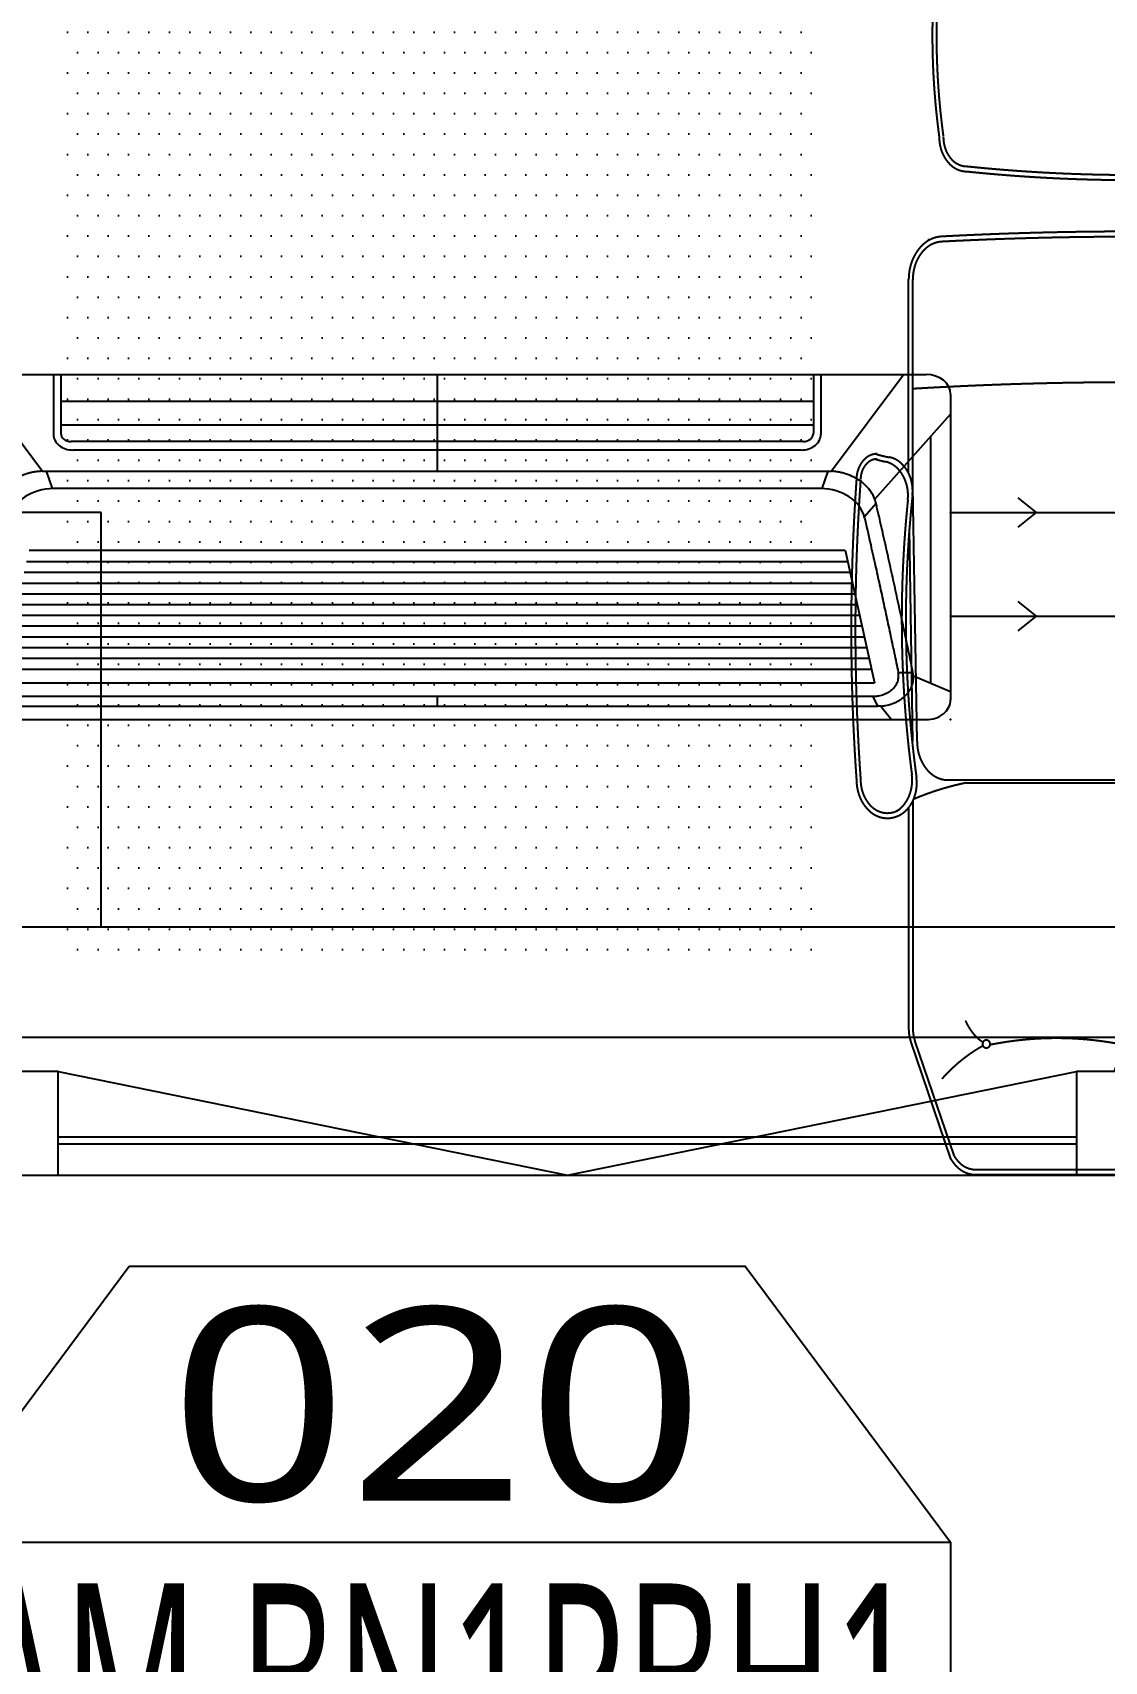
# Model space of a CAD drawing. Extents: x 11551484 to 2613213153046, y -2602833546311 to 14142.
# Drawn here: x 1301564054668 to 1301705935059, y -1302004045751 to -1301788561419 of the extents above; entities that cross this region are included whole.
import ezdxf
from ezdxf.enums import TextEntityAlignment as Align

# ---------------------------------------------------------------- set-up
doc = ezdxf.new("R2010")
doc.units = 0
doc.header["$LTSCALE"] = 1000
doc.header["$MEASUREMENT"] = 0
doc.header["$PDMODE"] = 35
doc.linetypes.add('DH-HID2', pattern=[1.2000000000000002, 0.8, -0.4])
doc.layers.get('0').update_dxf_attribs({"linetype": 'CONTINUOUS'})
for name, color, linetype in [('C-WIN', 4, 'CONTINUOUS'), ('DVM_DRAIN', 5, 'CONTINUOUS'), ('DVM_INDOOR', 7, 'CONTINUOUS'), ('DVM_INOUT_MARK', 2, 'CONTINUOUS'), ('DVM_INOUT_NAME', 7, 'CONTINUOUS'), ('DVM_PIPE', 3, 'CONTINUOUS'), ('DVM_ROOM', 2, 'CONTINUOUS'), ('DVM_UNIT_BP', 7, 'CONTINUOUS'), ('DVM_UNIT_DP', 4, 'CONTINUOUS'), ('DVM_UNIT_LP', 3, 'CONTINUOUS'), ('FU-FURM', 251, 'DH-HID2'), ('wall', 3, 'CONTINUOUS')]:
    doc.layers.add(name, color=color, linetype=linetype)
doc.styles.add('DVM_DEFAULT', font='malgun.ttf')

# ---------------------------------------------------------------- blocks, each defined once
blk = doc.blocks.new('flooor')
at = {"ltscale": 30}
blk.add_lwpolyline([(11500706.79741629, -14188346.80455877), (11501301.7974163, -14188496.8045588), (11501896.7974163, -14188346.8045588)], dxfattribs=at)
at = {"layer": 'C-WIN', "ltscale": 30}
for p, q in [((11492056.7974163, -14188296.8045588), (11509215.37606006, -14188296.8045588)), ((11501896.7974163, -14188441.8045588), (11500706.7974163, -14188441.8045588)), ((11501896.7974163, -14188451.8045588), (11500706.7974163, -14188451.8045588)), ((11492056.7974163, -14188496.8045588), (11509298.21877253, -14188496.8045588))]:
    blk.add_line(p, q, dxfattribs=at)
for points in [[(11500706.79741629, -14188346.8045588), (11500646.79741629, -14188346.8045588), (11500646.7974163, -14188496.8045588), (11500706.7974163, -14188496.8045588)], [(11501956.7974163, -14188346.8045588), (11501896.7974163, -14188346.8045588), (11501896.7974163, -14188496.8045588), (11501956.7974163, -14188496.8045588)]]:
    blk.add_lwpolyline(points, close=True, dxfattribs=at)
blk = doc.blocks.new('F-120')
at = {"layer": 'FU-FURM'}
for p, q in [((674.7624193873235, 324.2587889121933), (448.23938493268, 324.2587889121933)), ((1067.936371908338, 324.2587889122078), (1323.541012432692, 324.2587889122078)), ((1067.970659809613, 338.6085468539968), (1069.660887473281, 342.2576442311256)), ((690.4630113704225, 318.2587889121933), (448.23938493268, 318.2587889121933)), ((987.9746588894086, 312.0757983910589), (690.4630113704225, 318.2587889121933)), ((988.0993260566211, 318.0745030926919), (739.7833786611482, 323.2350914656126)), ((1057.732944611056, 318.2587889122078), (1322.710242635836, 318.2587889122078)), ((1338.297352265745, 315.0968400738202), (1471.81172273272, 258.6035386093863)), ((1339.128122062586, 321.0968400738202), (1475.321218537752, 263.4701019958447)), ((1032.974658889409, -267.0757983910735), (1032.974658889409, 267.0759361938253)), ((1036.359739312426, -240.6622593442007), (1036.359739312426, 240.6623971469526)), ((1488.000000000004, -226.9708765973919), (1488.000000000004, 226.9708765973774)), ((1494.000000000004, -226.9708765973919), (1494.000000000004, 226.9708765973774)), ((1338.297352265745, -315.0968400738348), (1471.81172273272, -258.6035386093863)), ((1339.128122062586, -321.0968400738348), (1475.321218537752, -263.4701019958593)), ((402.1754124230247, -295.1849170896166), (402.1754124230247, -296.3719863635779)), ((690.4630113704225, -318.2587889122224), (448.23938493268, -318.2587889122224)), ((987.9746588894086, -312.0757983910735), (690.4630113704225, -318.2587889122224)), ((988.0993260566065, -318.0745030927064), (739.7833786611482, -323.2350914656272)), ((1057.732944610052, -318.2587889122224), (1322.710242635836, -318.2587889122224)), ((674.7624193873235, -324.2587889122224), (448.23938493268, -324.2587889122224)), ((1065.316355059713, -324.2587889122078), (1323.541012432692, -324.2587889122224)), ((1067.970659809613, -338.6085468540114), (1069.660887473281, -342.2576442311401)), ((1073.414988629786, -336.0867848315538), (1073.183021968482, -335.5859831031848))]:
    blk.add_line(p, q, dxfattribs=at)
for centre in [(1341.390629751902, 212.7973925817787), (1341.390629751902, -8.87666828930378e-10), (1341.390629751902, -211.5714290516335)]:
    blk.add_circle(centre, 5, dxfattribs=at)
for centre, radius, start, end in [((682.1754124230392, 369.9999999999854), 30, 90, 180), ((857.3789674507898, -1603.455884383351), 2011.102127283586, 85.00216046401299, 94.99783953598701), ((857.3789674507898, -1603.455884383351), 2005.102127283586, 85.00216046401299, 94.99783953598701), ((1032.58252247854, 354.9999999999854), 45, 335.1468704843883, 90), ((682.1754124230392, 369.9999999999854), 24, 90, 180), ((1032.58252247854, 354.9999999999854), 39, 335.1468704843883, 90), ((459.9684303642316, 323.4077240495244), 198.2090605895914, 8.448929163875915, 14.13607292078249), ((459.9684303642316, 323.4077240495244), 204.2090605895914, 9.832412382113835, 14.13607292078249), ((695.5922606627028, 358.4072546528914), 40, 188.4489291638759, 277.5825209513653), ((700.5904146470748, 365.1105531362118), 40, 189.8324123821138, 277.2912309890512), ((448.23938493268, 274.2587889121933), 50, 90, 177.5759328341132), ((846.3513427921025, -774.1148679004691), 1102.512432718904, 80.39995996250047, 97.5825209513653), ((846.3513427921025, -774.1148679004691), 1108.512432718904, 80.62871414543443, 97.29123098905124), ((1033.365362005516, 359.0693910475384), 40, 260.6287141454345, 335.1468704843883), ((1036.887496500731, 352.3977299195685), 40, 260.3999599625005, 335.1468704843883), ((1323.541012432692, 284.2587889122078), 40, 67.06555102131416, 90), ((448.23938493268, 274.2587889121933), 44, 90, 177.5759328341132), ((7238.949985381671, 0.1243432764604222), 6670.393795231091, 177.2663265389879, 182.7358120056887), ((987.9746588894086, 267.0757983910589), 45, 0, 90), ((1503.190730887251, 164.0377014428086), 473.0777089300369, 161.1345392813115, 170.678702681118), ((1322.710242635836, 278.2587889122078), 40, 67.06555102131416, 90), ((163.0877062115214, -424.0940885359742), 714.0940885359703, 80.40007079422584, 99.59992920577417), ((44.00000000000364, 240), 40, 90, 180), ((44.00000000000364, 240), 34, 90, 180), ((163.0877062115214, -424.2858848614269), 708.2858848614283, 80.38817843469846, 99.61182156530155), ((282.1754124230392, 240), 40, 0, 90), ((282.1754124230392, 240), 34, 0, 90), ((6926.811616461, 0), 6534.374761102674, 177.5759328341132, 182.4240671658868), ((7068.949985381671, 0.1243432764604222), 6670.393795231091, 177.622786181296, 182.3734956020607), ((1552.372238261876, 123.574213866741), 228.5300492952175, 138.223374996801, 156.1064273525221), ((1449.000000000004, 226.9708765973774), 39, 0, 54.20294627684965), ((1449.000000000004, 226.9708765973774), 45, 0, 54.20294627684965), ((2879.000000000004, 0), 2885.000000000004, 175.2281119392238, 184.7718880607761), ((2879.000000000004, 0), 2879.000000000004, 175.2281119392238, 184.7718880607761), ((-2552.824587576975, 0), 2879.000000000004, 355.2281119392238, 4.771888060776181), ((-2552.824587576975, 0), 2885.000000000004, 355.2281119392238, 4.771888060776181), ((1286.600897142856, 191.0971378452232), 58.93060202468141, 26.46950012337723, 61.78965327483295), ((1942.6039327707, 109.7857145258167), 607.8806710693121, 170.7046004171947, 189.9933707984757), ((1392.388611690552, -29.53001343000506), 58.93060202468141, 109.7444178052375, 145.064570958522), ((1942.6039327707, -109.7857145258313), 607.8806710693121, 170.0066292015243, 189.1733754579352), ((1392.388611690552, 29.5300134299905), 58.93060202468141, 214.9354290434717, 250.2555821947625), ((1286.600897142856, -189.8711743153399), 58.93060202468141, 298.210346725167, 333.5304998775317), ((1552.372238261876, -123.574213866741), 228.5300492952175, 203.8935726474779, 221.776625003199), ((1449.000000000004, -226.9708765973919), 39, 305.7970537231503, 0), ((1449.000000000004, -226.9708765973919), 45, 305.7970537231503, 0), ((44.00000000000364, -240), 40, 180, 270), ((44.00000000000364, -240), 34, 180, 270), ((282.1754124230247, -240), 40, 270, 0), ((282.1754124230247, -240), 34, 270, 0), ((1503.190730887251, -164.0375636400568), 473.0777089300369, 189.321297318882, 198.8654607186885), ((163.0877062115214, 424.0940885359596), 714.0940885359705, 260.4000707942258, 279.5999292057742), ((163.0877062115214, 424.2858848614269), 708.2858848614355, 260.3881784346985, 279.6118215653015), ((448.23938493268, -274.2587889122224), 50, 182.4240671658868, 270), ((448.23938493268, -274.2587889122224), 44, 182.4240671658868, 270), ((987.9746588894086, -267.0757983910735), 45, 270, 0), ((695.5922606626882, -358.407254652906), 40, 82.41747904863469, 171.5510708361241), ((846.3513427921025, 774.1148679004546), 1102.512432718904, 262.4174790486347, 279.6000400374995), ((846.3513427921025, 774.1148679004546), 1108.512432718904, 262.7087690109487, 279.3712858545656), ((1033.365362005516, -359.0693910475529), 40, 24.85312951561175, 99.37128585456557), ((1036.887496500731, -352.3977299195831), 40, 24.85312951561175, 99.60004003749953), ((1322.710242635836, -278.2587889122224), 40, 270, 292.9344489786858), ((1323.541012432692, -284.2587889122224), 40, 270, 292.9344489786858), ((700.5904146470748, -365.1105531362264), 40, 82.70876901094877, 170.1675876178861), ((1032.58252247854, -355), 45, 270, 24.85312951561175), ((1032.58252247854, -355), 39, 270, 24.85312951561175), ((459.9684303642171, -323.407724049539), 198.2090605895914, 345.8639270792175, 351.5510708361241), ((459.9684303642171, -323.407724049539), 204.2090605895914, 345.8639270792175, 350.1675876178862), ((682.1754124230247, -370), 30, 180, 270), ((682.1754124230247, -370), 24, 180, 270), ((857.3789674507898, 1603.455884383322), 2005.102127283586, 265.002160464013, 274.997839535987), ((857.3789674507898, 1603.455884383322), 2011.102127283586, 265.002160464013, 274.997839535987)]:
    blk.add_arc(centre, radius, start, end, dxfattribs=at)
blk = doc.blocks.new('DVM_BACKGROUND')
at = {"layer": 'wall', "ltscale": 10}
h = blk.add_hatch(dxfattribs=at)
h.set_pattern_fill('_USER', color=256, scale=50, angle=45, pattern_type=0)
h.set_pattern_definition([(45, (-34694.73136349209, 110.6576521303505), (-35.35533905932738, 35.35533905932738), [])])
h.paths.add_polyline_path([(11490066.33441698, -14258567.45241225), (11490601.33441697, -14258567.45241225), (11490601.33441698, -14257162.45241225), (11490166.33441697, -14257162.45241224), (11490166.33441699, -14256977.95241135), (11490066.33441699, -14256977.95241135), (11490066.33441698, -14257212.45241225), (11490551.33441698, -14257212.45241225), (11490551.33441698, -14257987.45241225), (11490066.33441698, -14257987.45241225)])
h.paths.add_polyline_path([(11493673.83441699, -14258567.45241224), (11493773.83441699, -14258567.45241224), (11493773.83441699, -14256777.95241176), (11493723.83441699, -14256777.95241176), (11493723.83441699, -14257271.95241176), (11493703.09900847, -14257271.95241176), (11493693.09900847, -14257271.95241176), (11493673.83441703, -14257271.95241177)])
h.paths.add_polyline_path([(11498158.83441697, -14255877.95241224), (11498058.83441698, -14255877.95241224), (11497958.83441698, -14255877.95241224), (11497958.81582616, -14255977.95241223), (11498058.81582616, -14255977.95241225), (11498058.81582961, -14256977.96170419), (11498158.79723189, -14256977.98029155)])
h.paths.add_polyline_path([(11498058.81582616, -14258567.45241224), (11498158.62991456, -14258567.45241224), (11498158.62991456, -14256977.97099787), (11498058.81582616, -14256977.97099787), (11498058.81582616, -14257877.97099787), (11498088.06182336, -14257877.97099787), (11498078.06182336, -14257877.97099787), (11498058.81582616, -14257877.97099787)])
h.paths.add_polyline_path([(11489007.68693496, -14259048.74650818), (11489724.98189899, -14259048.74650818), (11489724.98189899, -14259447.84866645), (11489007.68693496, -14259447.84866645)], flags=9)
h.paths.add_polyline_path([(11491159.5376544, -14259048.74650818), (11491880.63117958, -14259048.74650818), (11491880.63117958, -14259447.84866645), (11491159.5376544, -14259447.84866645)], flags=9)
at = {"ltscale": 10}
blk.add_lwpolyline([(11491043.33441699, -14258567.45241224), (11500074.01640537, -14258567.45241224)], dxfattribs=at)
at = {"layer": 'FU-FURM'}
blk.add_lwpolyline([(11491601.33441698, -14257967.45241225), (11490601.33441698, -14257967.45241225), (11490601.33441698, -14258567.45241225), (11491601.33441698, -14258567.45241225)], close=True, dxfattribs=at)
blk.add_blockref('flooor', (-9155.462999323383, -70430.64785344526))
at = {"layer": 'FU-FURM', "rotation": 270}
blk.add_blockref('F-120', (11492806.59792899, -14257073.45241224), dxfattribs=at)
blk = doc.blocks.new('DVM_DP_VEC')
at = {"layer": 'DVM_UNIT_DP', "color": 0}
blk.add_line((0, 0), (100, 0), dxfattribs=at)
blk.add_lwpolyline([(78.78679656440357, 21.21320343559637), (100, 0), (78.78679656440357, -21.21320343559637)], dxfattribs=at)
blk.add_point((0, 0), dxfattribs=at)
blk = doc.blocks.new('DVM_LP_VEC')
at = {"layer": 'DVM_UNIT_LP', "color": 0}
blk.add_line((0, 0), (100, 0), dxfattribs=at)
blk.add_lwpolyline([(78.78679656440357, 21.21320343559637), (100, 0), (78.78679656440357, -21.21320343559637)], dxfattribs=at)
blk.add_point((0, 0), dxfattribs=at)
blk = doc.blocks.new('DVM_ID_CST_WF1W_AP_970X135X410_T_BLO')
at = {"layer": 'DVM_INDOOR'}
h = blk.add_hatch(dxfattribs=at)
h.set_pattern_fill('DOTS', color=0, scale=15)
h.set_pattern_definition([(0, (0.0003496646069152121, -0.09714505920308886), (11.90625, 23.8125), [0, -23.8125])])
h.paths.add_polyline_path([(427.7677599780375, 403.0051856108724, 0.414213562372542), (439.7677599780149, 415.0051856108725), (439.767759978015, 426.8167993794647), (-439.7670373938232, 426.8167993794648), (-439.7670373938232, 415.0051856108725, 0.4142135623736464), (-427.7670373938006, 403.0051856108724)])
h.paths.add_polyline_path([(-439.7670373938232, 461.5746551591514), (-439.7670373938232, 426.8167993794648), (439.7677599780149, 426.8167993794647), (439.7677599780149, 461.5746551591515)])
h.paths.add_polyline_path([(-439.7670373938232, 500.0072533002758), (-439.7670373938232, 461.5746551591514), (439.7677599780149, 461.5746551591515), (439.7677599780149, 499.9927466878061)])
at = {"layer": 'DVM_INDOOR', "color": 0}
for p, q in [((-571.4990598701573, 500.0094260231808), (571.5009401298428, 499.990573945807)), ((-545.4900229083936, 500.0089970429732), (-461.030374221046, 359.8761124277978)), ((-448.4634829360526, 499.9926032529292), (-448.4634829360526, 413.5951200376015)), ((0.0003612920958175891, 499.4283078184637), (0.0003612920958175891, 359.8821821272629)), ((448.4642055202443, 499.9926032529292), (448.4642055202443, 413.5951200376015)), ((545.491903168079, 500.0089970429732), (461.0322544807315, 359.8761124277978)), ((-439.6487621943843, 461.5746551591514), (439.7677599780149, 461.5746551591515)), ((600.0004700649214, 471.4905739496835), (600.0004700649214, 28.49057395743668)), ((511.5411571904516, 319.3819922798672), (600.001410194764, 442.4832492327834)), ((439.7677599780149, 426.8167993794647), (-439.7670373938232, 426.8167993794648)), ((576.7863884121195, 410.0078044250793), (576.7863884121194, 52.85681538480305)), ((425.4642055202442, 390.5951200376015), (-425.6456984023123, 390.5951200376034)), ((-461.030374221046, 359.8761124277978), (460.864802429351, 359.8882496373798)), ((-456.7012947595977, 359.876169422287), (-449.8262625753444, 334.7326790564393)), ((456.7053250291463, 359.8881948757862), (449.8132476263348, 334.7342913305408)), ((448.4619465166802, 334.7329617396376), (-448.4613554322693, 334.7326016648243)), ((513.0342722146892, 313.2273322624525), (499.2995715422561, 293.7900992585048)), ((-479.7912322273677, 229.3608049009347), (479.7936258101134, 229.3608049009347)), ((-476.8691402362433, 245.7597731332266), (476.869855491873, 245.7597731332266)), ((476.8698554918732, 245.7597731332266), (511.1667994104088, 53.39360460217856)), ((-482.6080843217968, 213.5524497389874), (482.6120957862732, 213.5524497389874)), ((-485.3887959221527, 197.9469173546961), (485.3944045107752, 197.9469173546961)), ((-488.1692921244019, 182.3425937984354), (488.1764977134545, 182.3425937984354)), ((-490.9136592278325, 166.9410290689291), (490.9224410662761, 166.9410290689291)), ((-496.4732692096385, 135.7401402014881), (496.4852442549376, 135.7401402014881)), ((-493.6936343020755, 151.3396301165635), (493.7040128416355, 151.3396301165635)), ((-499.2525220345811, 120.1427945586584), (499.2660933661667, 120.1427945586584)), ((-502.0670361433858, 104.3475603224379), (502.082224013861, 104.3475603224379)), ((-504.8097190014089, 88.95544768650595), (504.8264821539148, 88.95544768650595)), ((-507.5875860502828, 73.3658791081211), (507.6059446931439, 73.3658791081211)), ((538.9125299232195, 68.46078648941202), (556.1512823488431, 68.44762483789142)), ((556.6937252461644, 63.38770585423581), (600.0004700649214, 40.6899388878962)), ((-511.1463967359131, 53.39360460217856), (511.1667994104085, 53.39360460217856)), ((-514.6004580273811, 19.49149241624435), (514.6012343886863, 19.49134255372709)), ((509.1680617193318, 33.32039268178002), (-509.1673464636715, 33.32039268178002)), ((0.0003576278308027585, 33.32039268178002), (0.0003881806525782849, 19.49141748498572)), ((509.1680617193318, 33.32039268178002), (514.6012343886863, 19.49134255372709)), ((518.5893372665213, 19.66940395804587), (530.8807938719937, -0.008756085566345509)), ((-571.5, 0), (571.5, 0))]:
    blk.add_line(p, q, dxfattribs=at)
for points in [[(-439.7670373938232, 499.9927466878061), (-439.7670373938232, 415.0051856108724, 0.414213562372544), (-427.7670373938458, 403.0051856108724)], [(439.7677599780149, 499.9927466878061), (439.7677599780149, 415.0051856108724, -0.414213562372544), (427.7677599780374, 403.0051856108724), (-427.8324047024502, 403.0051856092625)]]:
    blk.add_lwpolyline(points, format="xyb", dxfattribs=at)
for centre, radius, start, end in [((571.5004700649215, 471.4905739496835), 28.5, 0, 89.99905499171611), ((-425.4634829360526, 413.5951200376015), 23, 180, 270.0000000000001), ((425.4642055202443, 413.5951200376015), 23, 269.9999999999999, 0), ((-448.4613345565796, 282.7326016648281), 52, 90.00002300171, 169.5496180705391), ((448.4619673923672, 282.7329617396417), 52, 10.44983575181685, 90.0000230017069), ((571.5085142349991, 28.49195459122097), 28.491955863373, 269.9828783344734, 359.997223620263)]:
    blk.add_arc(centre, radius, start, end, dxfattribs=at)
for points, knots in [([(-461.0303742826957, 359.8761123591447), (-461.0713464346616, 359.8750692814621), (-461.1532895920034, 359.8729831552875), (-461.2761936597879, 359.8695168083795), (-461.3990870283174, 359.8658036399003), (-461.5219685477475, 359.8618194032831), (-461.6448378302766, 359.8575705301053), (-461.7676942754322, 359.853055274809), (-461.8905373081193, 359.8482738952109), (-462.0133663042764, 359.8432257864219), (-462.1361806331149, 359.8379105547832), (-462.2589796612872, 359.8323277492408), (-462.3817627556425, 359.8264769331826), (-462.5045292826762, 359.8203576651851), (-462.6272786086784, 359.8139695041755), (-462.7500100996931, 359.8073120080516), (-462.872723121531, 359.8003847340538), (-462.9954170397657, 359.7931872386685), (-463.1180912197365, 359.785719077657), (-463.2407450265466, 359.7779798060507), (-463.3633778250651, 359.7699689781551), (-463.485988979927, 359.7616861475508), (-463.6085778555334, 359.7531308670995), (-463.7311438160527, 359.7443026889349), (-463.8536862254184, 359.735201164504), (-463.9762044473368, 359.725825844426), (-464.0986978452652, 359.7161762790302), (-464.2211657873941, 359.7062520159616), (-464.3436076645592, 359.6960526060674), (-464.466022991151, 359.6855787508627), (-464.5884113074208, 359.6748311450542), (-464.7107721583591, 359.6638104854534), (-464.8331050889187, 359.6525174694346), (-464.9554096439788, 359.6409527954197), (-465.0776853684074, 359.6291171628666), (-465.1999318068431, 359.6170112718142), (-465.322148504508, 359.6046358246982), (-465.4443350041713, 359.591991519524), (-465.566490857479, 359.5790790753416), (-465.6886155826749, 359.5658991371608), (-465.810708822378, 359.5524526307844), (-466.2961797340772, 359.4979113800378), (-467.0829308002071, 359.4001230329179), (-468.1078434240903, 359.2518765203109), (-468.948107831071, 359.1152589949633), (-469.4795561141054, 359.0203874047833), (-469.757763830245, 358.96814065136), (-469.8396561624802, 358.9526421014348), (-469.9144083598774, 358.9383934583842), (-470.0036569248791, 358.9215354209061), (-470.1265483415398, 358.898084404137), (-470.2942496731052, 358.8657000275525), (-470.7447386649073, 358.7771977634714), (-471.420632381702, 358.63686080852), (-472.2842237151613, 358.4419993154387), (-473.0835486450144, 358.248291742498), (-473.7172857876312, 358.0845318171427), (-474.214906001604, 357.9499895251687), (-474.5851992127812, 357.8469521069631), (-474.9775503908543, 357.734565165359), (-475.3868311734689, 357.6138212067856), (-475.7627834398857, 357.4995286986646), (-476.044915385168, 357.411820157955), (-476.2210385665746, 357.3563328423353), (-476.3158459037693, 357.3265364702408), (-476.3871019437543, 357.3039704138394), (-476.4698564159573, 357.2777478121517), (-476.6240541531895, 357.2277952400953), (-476.8869778133037, 357.1413141223099), (-477.2379323819721, 357.0233284588327), (-477.5915997349873, 356.901488044038), (-477.8634829967755, 356.8057915184335), (-478.04411048101, 356.7412283473702), (-478.1635102402511, 356.6975736385251), (-478.2843023395433, 356.65358412777), (-478.4311243780057, 356.599748699213), (-478.6361386089893, 356.5238821288729), (-479.0057709585676, 356.385330390863), (-479.5163830570007, 356.1888139516696), (-480.1438537238153, 355.9380841488175), (-480.7578777157491, 355.6837925004508), (-481.319616060716, 355.4429168367611), (-481.776812531745, 355.2411492988574), (-482.0982082472904, 355.0961255527544), (-482.367375462675, 354.9726694848951), (-482.586565704346, 354.8709701069396), (-482.7986856454982, 354.7712708946158), (-482.9688148044984, 354.6905224988707), (-483.1563078980475, 354.6006432040908), (-483.3610652749537, 354.5014371676459), (-483.5829787346079, 354.3926959943872), (-483.8219390757313, 354.2742130475985), (-484.0777796983771, 354.1456751578823), (-484.2857610132705, 354.0400221723064), (-484.5034651316319, 353.9277827036945), (-484.7616044446054, 353.7935847174594), (-485.0781018663868, 353.626312733643), (-485.3455089374609, 353.4827433015532), (-485.6556468746339, 353.3146358078919), (-486.0318579974933, 353.1071782588052), (-486.389713230983, 352.9039790274807), (-486.6644523598031, 352.7456936920123), (-487.0049232365975, 352.5479460620298), (-487.50499479632, 352.2510198761146), (-488.0827684004475, 351.8976219102701), (-488.5878569598431, 351.5803847404074), (-489.0359274949788, 351.2916015595021), (-489.4862069984638, 350.9955084603778), (-489.8949910842675, 350.7207921401109), (-490.2566692606083, 350.4726871517047), (-490.5154444893851, 350.2926801723666), (-490.7290939453453, 350.14213290247), (-490.9710650211341, 349.9700844600443), (-491.2452826320132, 349.7726977890177), (-491.6134580776536, 349.5034155614705), (-491.9797672686591, 349.2304865714531), (-492.2942379724946, 348.9913756187578), (-492.5151186913595, 348.8212142618406), (-492.6871045786982, 348.6877670309502), (-492.8382169534605, 348.5694512154574), (-492.9325145094206, 348.4952061210625), (-492.9765505125122, 348.4603752504585), (-493.0100074576278, 348.4338854189892), (-493.0545197365923, 348.39857251684), (-493.1005602406999, 348.3619666597278), (-493.1434181496165, 348.3278451220529), (-493.1720779638731, 348.3049406364512), (-493.1900333940041, 348.290637734463), (-493.1982896020775, 348.2840720380464), (-493.206545853528, 348.2774463073363), (-493.2113630460044, 348.2736593509891), (-493.212703040494, 348.2725614354194), (-493.2128593037244, 348.2723263976803), (-493.2130431638393, 348.2721286997096), (-493.213231095247, 348.2719586536656), (-493.2133937287911, 348.2717845625245), (-493.2135876217787, 348.2717094585419), (-493.2137173005904, 348.2715508008743), (-493.213840825061, 348.2713908896648), (-493.2140195384602, 348.2712936119462), (-493.2141665111958, 348.2711569163496), (-493.214325382892, 348.271027190025), (-493.2145291946103, 348.2709716434575), (-493.2146602122896, 348.2708083031268), (-493.2147730830411, 348.2706415500315), (-493.214947105794, 348.2705346061769), (-493.2150858858383, 348.2703904097029), (-493.215237465959, 348.2702528218735), (-493.2154343123887, 348.2701867911633), (-493.2155726527149, 348.2700357718368), (-493.2157042304216, 348.2698828262788), (-493.215887723627, 348.2697956004833), (-493.216042475635, 348.2696666307442), (-493.216208728526, 348.2695450612396), (-493.2164177863267, 348.2694997228919), (-493.2165497028143, 348.269333575549), (-493.2166573063164, 348.2691635983063), (-493.2168288768526, 348.2690517558729), (-493.2169638343717, 348.2689037053293), (-493.2171115654148, 348.2687620554086), (-493.2173063924531, 348.2686909863878), (-493.2174405289159, 348.2685362574813), (-493.2175680076507, 348.2683797660395), (-493.2177491481359, 348.2682875407698), (-493.2178998358904, 348.2681547695049), (-493.2180625032929, 348.2680291626284), (-493.2182681167451, 348.267978653659), (-493.218403556089, 348.2678190107512), (-493.2185204527279, 348.2676554848833), (-493.2186969347265, 348.2675537230481), (-493.2188394122818, 348.2674133578194), (-493.2189948481148, 348.2672798484408), (-493.2191936783245, 348.2672187730814), (-493.21933618095, 348.2670714396687), (-493.2194721030637, 348.2669221524105), (-493.219658298161, 348.2668388081678), (-493.2204006690727, 348.2662687971999), (-493.2227923919588, 348.2643032180353), (-493.228077013481, 348.2601182474047), (-493.2367489501414, 348.2531475758321), (-493.2489018339609, 348.2434225021821), (-493.2645058486028, 348.2309088944672), (-493.3025320760075, 348.2004040281228), (-493.3594742974965, 348.1546116057569), (-493.4318162918421, 348.0962222550008), (-493.498334925865, 348.0423495761416), (-493.5613352071944, 347.9911572347565), (-493.6231112663663, 347.9407955304175), (-493.7053647152738, 347.8735147922632), (-493.8079967233434, 347.7891947622), (-493.930898828504, 347.6877048498334), (-494.0534237045638, 347.5857684054845), (-494.1756318323303, 347.4834615008438), (-494.2975810694425, 347.3808548753549), (-494.4191823527096, 347.2778448476733), (-494.5404759607302, 347.1744818845173), (-494.6615099973865, 347.0708239388119), (-494.7821409464248, 346.9667058571824), (-494.9024419499722, 346.8622159697304), (-495.0224807609379, 346.7574338754337), (-495.1421638058421, 346.6522545060377), (-495.2615335504761, 346.546729033136), (-495.3806366429199, 346.4409117180537), (-495.4993461948761, 346.3346620525342), (-495.6177261017847, 346.2280546711045), (-495.7358366035605, 346.1211580451817), (-495.853584955046, 346.0138718391924), (-495.9710128232798, 345.9062446082762), (-496.0881714041327, 345.7983335936158), (-496.2049019149595, 345.6899686762502), (-496.3212857308395, 345.5812411101223), (-496.4373974295831, 345.4722322989861), (-496.5531390850422, 345.3628400876493), (-496.6685548673865, 345.2531139545576), (-496.7836926904247, 345.1431056985694), (-496.8984223082757, 345.0326811469013), (-497.0128092928041, 344.9219115572997), (-497.1269153214189, 344.8108621839809), (-497.2406455084549, 344.6994376640206), (-497.3540426979353, 344.5876844439202), (-497.4671577174172, 344.4756553968164), (-497.5798397029312, 344.3632001986323), (-497.692165554686, 344.2503992346885), (-497.8042061648232, 344.137324702856), (-497.915863943055, 344.0238821527326), (-498.0271830752677, 343.9101176935332), (-498.1382117116275, 343.796079769482), (-498.2488196505828, 343.6816435643826), (-498.3590724408841, 343.5668754317493), (-498.4690314755767, 343.4518359409664), (-498.5786025274797, 343.3364372576514), (-498.687827644269, 343.2207218740983), (-498.7967588703746, 343.1047402414166), (-498.9052318165004, 342.9883400451631), (-499.0133308817615, 342.871603269467), (-499.1211326734335, 342.7546023906033), (-499.2285397299597, 342.6372495775879), (-499.3355957278366, 342.5195873491357), (-499.442347402877, 342.4016595388419), (-499.5486681017539, 342.2833533082814), (-499.6546214763871, 342.1647287068038), (-499.760267014206, 342.0458404818264), (-499.8655133442455, 341.926609609723), (-499.9704015605794, 341.8070748342184), (-500.0749799929599, 341.6872797941025), (-500.1791058009919, 341.5671014589828), (-500.2828517658957, 341.4466058761089), (-500.3862844748912, 341.3258520580688), (-500.489312403259, 341.2047639452811), (-500.5919763494271, 341.0833786154001), (-500.694322724371, 340.9617365943022), (-500.8132060635503, 340.8194009647702), (-500.9484760367548, 340.6562491828408), (-501.0830180263604, 340.4925192248446), (-501.2001773887373, 340.3488072066738), (-501.3002791118934, 340.2253795327308), (-501.3999120000442, 340.1015841179067), (-501.499150713006, 339.9774840006762), (-501.5980636885608, 339.8531355401032), (-501.712968963893, 339.7076895666971), (-501.8437053959015, 339.5410210517448), (-501.9898871153766, 339.3528502634768), (-502.1351892907198, 339.1640177318563), (-502.2796392724172, 338.9745691303805), (-502.4232469116089, 338.7845001112448), (-502.5659381399703, 338.5937787449313), (-502.7077167299542, 338.4023965982366), (-502.848633688161, 338.2104192150742), (-502.9886897761012, 338.0178388785601), (-503.1278132220343, 337.8246318198407), (-503.265999425121, 337.6307767176784), (-503.36546946559, 337.4900857100947), (-503.4271953648988, 337.4023275905383), (-503.4519155655898, 337.3671285421976), (-503.477872679036, 337.3301091493042), (-503.5050617897227, 337.2912659653039), (-503.5334816083894, 337.2505981599562), (-503.561220689159, 337.2108108334191), (-503.5845746187058, 337.1773135325931), (-503.5997253941282, 337.1554374565924), (-503.6067441515117, 337.1454259185917), (-503.6088658722015, 337.1423133152038), (-503.6095030185195, 337.1413798780118), (-503.6101972162969, 337.1403623786812), (-503.610891446968, 337.139344901925), (-503.6115856420474, 337.1383274004576), (-503.6122798198853, 337.1373098869497), (-503.6129739755647, 337.136292358007), (-503.6136681104022, 337.1352748145392), (-503.6143622240447, 337.1342572563033), (-503.6150563165868, 337.1332396833649), (-503.6157503880024, 337.1322220957072), (-503.616444438298, 337.1312044933349), (-503.6171384674717, 337.1301868762475), (-503.6178324755233, 337.1291692444457), (-503.6185264624526, 337.12815159793), (-503.6192204282593, 337.1271339367003), (-503.619914372943, 337.1261162607578), (-503.6206082965032, 337.1250985701025), (-503.6213021989399, 337.1240808647348), (-503.6219960802525, 337.1230631446553), (-503.622689940441, 337.1220454098645), (-503.6233837795046, 337.1210276603627), (-503.6240775974425, 337.12000989615), (-503.6247713942585, 337.1189921172293), (-503.6254651699364, 337.1179743235905), (-503.6261589245346, 337.1169565152742), (-503.626852657834, 337.1159386921307), (-503.6275463706502, 337.1149208547211), (-503.6282400599378, 337.1139030009529), (-503.6289221757722, 337.1129021030162), (-503.6295579976761, 337.1119690288821), (-503.6305078350445, 337.1105754097663), (-503.6338195109672, 337.1057076602721), (-503.6447124991719, 337.0899972861662), (-503.6677433835041, 337.0564707105405), (-503.7060438348576, 337.0007948691265), (-503.7594439775366, 336.9228522541148), (-503.827882046997, 336.8225997465619), (-503.9083919846973, 336.7040734823759), (-503.9951873529826, 336.5755441646997), (-504.0825588902508, 336.4453361134484), (-504.1676868261432, 336.3176843933307), (-504.2505911609214, 336.1926040507088), (-504.3312931914079, 336.0701107445795), (-504.4098133785681, 335.950219405157), (-504.4861718882985, 335.8329446092123), (-504.5603884262578, 335.7183004796478), (-504.6324823450082, 335.6063007567447), (-504.7024723596119, 335.4969586499624), (-504.7703775182338, 335.3902873742739), (-504.9445588661374, 335.1151656775381), (-505.2221979818632, 334.6684789888491), (-505.6076232728651, 334.0286459825086), (-506.0130509815142, 333.3322649441981), (-506.3515225242049, 332.7284885645792), (-506.5816130521216, 332.3067205741442), (-506.6788967618197, 332.1264649621922), (-506.7246247390226, 332.0414529254124), (-506.7506307714716, 331.9929330071943), (-506.7779658424708, 331.9419183902988), (-506.8226964787627, 331.857296594362), (-506.9041290066236, 331.7023247461454), (-507.024008952988, 331.4717864580061), (-507.1690555673129, 331.189275937793), (-507.3248121772847, 330.8809544814796), (-507.4797965002081, 330.5691349912524), (-507.632732404136, 330.2563344465333), (-507.7836180546599, 329.9425671628422), (-507.9324603399327, 329.6278513415197), (-508.064459220536, 329.3439411071775), (-508.1728824101015, 329.1075177133043), (-508.2511368582354, 328.9353148159215), (-508.3067964023539, 328.8120334387046), (-508.3509168606115, 328.7138392629881), (-508.4246939947104, 328.5501832427967), (-508.5483699780098, 328.2705524982528), (-508.7305659133942, 327.8480578120112), (-508.9507440578063, 327.322982442669), (-509.1702991746652, 326.7822372529799), (-509.3649409616385, 326.2881847943656), (-509.5126130605643, 325.904040930434), (-509.6158236009885, 325.6292888448856), (-509.6899206952539, 325.4290928538886), (-509.7491498851241, 325.2681755252354), (-509.8157569182231, 325.0856715441661), (-509.8895625320449, 324.8815147801091), (-509.9703202285264, 324.655615895255), (-510.0408892876646, 324.4558468904551), (-510.0993722509818, 324.2883940930029), (-510.1439511688623, 324.1594696130498), (-510.1892636259333, 324.0271742861601), (-510.2352807732955, 323.8914989285664), (-510.2819820570803, 323.7524374278891), (-510.3293439035103, 323.6099827397294), (-510.3773428603583, 323.4641280083636), (-510.425954721924, 323.3148662639622), (-510.4751547683118, 323.1621905150653), (-510.5249176982843, 323.0060937311806), (-510.5752176386331, 322.8465688508863), (-510.6260282470264, 322.683608802522), (-510.6773226300731, 322.5172064985912), (-510.7290733288912, 322.347354845302), (-510.7812523201151, 322.174046751997), (-510.8338310133065, 321.9972751387729), (-510.886780249403, 321.8170329444027), (-510.9400702990531, 321.6333131344075), (-510.9936708602395, 321.446108709082), (-511.0475510588506, 321.2554127124403), (-511.1016794378227, 321.0612182383141), (-511.1560239900116, 320.8635184480531), (-511.2105520235991, 320.6623065444844), (-511.2652306688501, 320.4575759116969), (-511.320024943843, 320.2493196128819), (-511.3749065917925, 320.0375324853647), (-511.4298216361424, 319.8222032934124), (-511.4848115540269, 319.6033444841502), (-511.5210304807722, 319.456147498619), (-511.5392769307662, 319.3819922798672)], [0, 0, 0, 0, 0.001764710001625698, 0.003529370618493375, 0.005293982243509146, 0.007058545272110827, 0.008823060102966844, 0.01058752712587394, 0.01235194632070891, 0.01411631719642513, 0.01588063927323871, 0.01764491211280482, 0.01940913531855802, 0.02117330853604676, 0.02293743145327849, 0.02470150380105694, 0.02646552535332564, 0.02822949592750999, 0.02999341538486676, 0.03175728363082379, 0.03352110061533865, 0.03528486633323553, 0.03704858082456396, 0.03881224417495116, 0.04057585651595121, 0.04233941802540298, 0.04410292892778397, 0.04586638949457542, 0.04762980025639782, 0.04939316257834039, 0.05115647797052509, 0.05291974787828473, 0.05468297368228422, 0.05644615669863947, 0.05820929817903501, 0.05997239931085269, 0.06173546121728642, 0.06349848495747668, 0.06526147152663847, 0.06702442185618518, 0.06878733681386696, 0.07055021720389902, 0.08805884916942278, 0.1029200028584525, 0.1151366593153826, 0.1247115438933827, 0.1261633876673543, 0.1273248485420242, 0.1283001718163082, 0.1294399409221027, 0.1312355757192111, 0.1336869859118814, 0.1367940478467172, 0.1510030519011308, 0.1634077871428679, 0.1749109716686401, 0.1864145215153534, 0.1915897700965117, 0.1971062505603841, 0.2029638713787736, 0.2091625329225806, 0.2154794019636507, 0.2198826496397384, 0.2218837759489633, 0.2234302270142916, 0.2241616539959857, 0.2251020469743693, 0.2271680143195501, 0.2311406289153521, 0.2370194507864979, 0.2431100872850334, 0.2472467602760261, 0.2494299521600685, 0.2513692703648902, 0.2527206143940439, 0.2549650959541241, 0.2581026073636057, 0.2621329983166878, 0.2719618008867897, 0.2816596220298475, 0.2912266597462142, 0.3005769879825395, 0.3079759853009561, 0.3127439249897269, 0.3157590194684893, 0.3207265943402765, 0.3231480828074483, 0.3258509574659587, 0.3288351935122513, 0.3321007633934455, 0.3356476368649932, 0.3394757810292164, 0.3435851603656398, 0.3479757367606942, 0.3495201787653867, 0.3541315100381924, 0.3605028824282681, 0.3649339661795291, 0.3672000295171146, 0.375692425250424, 0.3834320745857189, 0.3849189889479382, 0.3893450529036144, 0.4003853925743308, 0.4099599751796675, 0.4185070933178612, 0.4260670473263357, 0.4329127293045568, 0.4417115042249566, 0.4472736708826443, 0.451798012872408, 0.4552846395986914, 0.458527599556747, 0.4645822379462354, 0.4698328208841077, 0.4781684939605688, 0.484251469831021, 0.4868431802776811, 0.4901744217302551, 0.4936248331720654, 0.4951071149903015, 0.4953423103364495, 0.4960424314079109, 0.4969446295618702, 0.4977888711471911, 0.4985751565110938, 0.4993034859811544, 0.499368676475171, 0.4995635671754833, 0.4997579563889286, 0.4998236532468631, 0.4998284731465666, 0.499832000381889, 0.4998357284529899, 0.4998400596469758, 0.4998429542100113, 0.4998458543888518, 0.499848739591738, 0.49985161406692, 0.499854481955754, 0.4998573443785027, 0.4998602638927418, 0.4998632189729317, 0.4998661060482749, 0.4998689877733165, 0.4998718474195404, 0.4998747272216385, 0.4998776199965069, 0.4998805484375178, 0.4998834230099971, 0.499886279132751, 0.4998891612685812, 0.4998920148212644, 0.4998949574750482, 0.4998979485403494, 0.4999008394853338, 0.4999037265763551, 0.4999065850908783, 0.4999094767431124, 0.49991236939755, 0.4999152827028483, 0.4999181615608596, 0.4999210258025664, 0.4999238997641895, 0.499926756682461, 0.499929680576573, 0.4999326559324266, 0.4999355402635638, 0.4999384058761218, 0.4999412671667903, 0.4999441372189255, 0.4999470321404173, 0.4999499776985603, 0.4999528500496291, 0.4999557001747068, 0.4999585973048469, 0.4999614890834969, 0.4999959497843635, 0.5000919673554582, 0.5002516763576188, 0.5004750767056564, 0.500762168279883, 0.5011129509259417, 0.5025742049348769, 0.5039085556071908, 0.5051160046086094, 0.5062599934892414, 0.5074039816714822, 0.50854796958163, 0.5108357144109285, 0.5131234592287736, 0.5154112016302771, 0.517698707352656, 0.5199862136671888, 0.5222737187145166, 0.5245609808952734, 0.5268482425051121, 0.5291355020434666, 0.5314225154283142, 0.5337095289347809, 0.5359965417357986, 0.5382833015214131, 0.5405700602632397, 0.5428568181640053, 0.54514331785438, 0.5474298167796084, 0.5497163155977289, 0.5520025477791795, 0.5542887775786127, 0.5565750077097084, 0.5588609703695915, 0.56114693109741, 0.5634328927054968, 0.5657185762406656, 0.5680042566042458, 0.5702899390610963, 0.5725753399277115, 0.5748607374941217, 0.5771461370479384, 0.5794312441055286, 0.5817163459603263, 0.5840014526120688, 0.5862862691293661, 0.588571080195875, 0.5908558945693627, 0.5931404029707276, 0.5954249051255726, 0.5977094133955783, 0.5999936153627987, 0.6022778107570652, 0.6045620104864954, 0.6068458875048196, 0.6091297575356218, 0.611413632627993, 0.6136971842033276, 0.6159807293207723, 0.6182642797378909, 0.6205474969527581, 0.6228307059624489, 0.6251139234596103, 0.6273968093034324, 0.6296796867810989, 0.6319625697643656, 0.6342451046592303, 0.6365276301152791, 0.6388101660466293, 0.641092361422112, 0.6433745472522713, 0.6456567386574922, 0.6479385662225519, 0.6502203851069703, 0.6525022130559578, 0.6559244058773428, 0.6593465946561873, 0.6616276763550041, 0.6639087485864302, 0.6661898312630905, 0.6684705397900168, 0.6707512389957458, 0.6730319434885157, 0.6764523956736416, 0.6798728471605695, 0.6832926988239183, 0.6867125465786433, 0.6901317642053528, 0.6935509817336186, 0.6969695774726518, 0.7003881684570402, 0.7038060168941803, 0.7072237233067329, 0.7106406413340184, 0.7140576938593932, 0.714643515852078, 0.715260925122124, 0.71590992217088, 0.7165905075238375, 0.7173026817304227, 0.7180464415480201, 0.7186791609871033, 0.7190611354825672, 0.7191923625714025, 0.7192056684926941, 0.7192233492083836, 0.7192410299279587, 0.7192587106514186, 0.7192763913787638, 0.7192940721099925, 0.7193117528451056, 0.7193294335841034, 0.7193471143269841, 0.7193647950737495, 0.719382475824398, 0.7194001565789304, 0.7194178373373458, 0.719435518099644, 0.7194531988658264, 0.7194708796358904, 0.7194885604098383, 0.7195062411876685, 0.7195239219693799, 0.7195416027549747, 0.7195592835444521, 0.7195769643378103, 0.7195946451350502, 0.7196123259361715, 0.7196300067411757, 0.7196476875500609, 0.7196653683628264, 0.7196830491794738, 0.7197007300000017, 0.7197184108244105, 0.7197352076111632, 0.7197493522767051, 0.7197910365772616, 0.7199887347155274, 0.7205725908083411, 0.721542611476304, 0.7228988076819125, 0.7246411946793622, 0.7267697919458559, 0.7290690259236752, 0.7313198612185468, 0.7335222924593354, 0.7356763177865987, 0.7377819354155077, 0.7398391436339652, 0.7418479408009075, 0.7438083253448118, 0.74572029576243, 0.7475838506177588, 0.7493989885412833, 0.7511657082295036, 0.7616063603315187, 0.7720470046974925, 0.7833313812471521, 0.7963062087846088, 0.8018536577400155, 0.8040216320747051, 0.8051272826017293, 0.8060107360154659, 0.806392361125821, 0.8076197420369419, 0.8101327313880262, 0.81393147963446, 0.8188098717155567, 0.8238088290266139, 0.8288074147987453, 0.8338056473967558, 0.838803544565445, 0.8438011234525764, 0.8487984006316956, 0.8522872140568146, 0.8550025698244773, 0.8569443677965103, 0.8581125372112549, 0.8596387168802611, 0.8646755910196481, 0.871280372113749, 0.879453658486091, 0.8891961383977598, 0.8964145145570741, 0.9023227452885447, 0.9069205037791308, 0.9090547506350124, 0.9115163908087646, 0.914305458458456, 0.9174219914602847, 0.9208660312143789, 0.9246376224041607, 0.926546843473037, 0.9285052449465975, 0.9305128343248559, 0.9325696191026621, 0.9346756067723379, 0.9368308048254654, 0.9390352207539551, 0.9412888620505019, 0.943591736208548, 0.9459438507218233, 0.9483452131192599, 0.9507958311223428, 0.9532957125272844, 0.955844865141686, 0.9584432967809474, 0.9610910152643934, 0.9637880284111096, 0.9665343440355324, 0.9693299699428223, 0.9721749139240621, 0.9750691837513074, 0.9780127871725278, 0.9810057319064801, 0.9840480256382723, 0.9871396761109801, 0.9902806911671322, 0.9934710785133576, 0.9967108456786109, 1, 1, 1, 1]), ([(511.5404104709472, 319.3821118932584), (511.4336502342702, 319.7360927399697), (511.0769739508645, 320.878715260181), (509.5995853681956, 325.1366726828558), (506.3999062258457, 331.8917883886741), (501.5931709133728, 338.6660547955946), (497.0906985902401, 343.5279750988557), (493.410579995821, 346.8683578946759), (489.455687062114, 349.8786430206657), (483.851311064166, 353.4155066249588), (477.8205351944169, 356.2073370675695), (471.4957316135891, 358.1871665434965), (467.4493494513453, 359.0719056709842), (464.1762957368586, 359.5732296130726), (462.2506170903315, 359.781003699922), (461.1452468963597, 359.8681862399528), (460.864802429351, 359.8882496373797)], [0, 0, 0, 0, 0.01608518895956973, 0.05207365526348239, 0.196027520479133, 0.3399813856947836, 0.411958318302609, 0.4839352509104343, 0.5559121835182596, 0.6278891161260849, 0.7718429813417356, 0.8438199139495608, 0.9157968465573861, 0.9517853128612987, 0.9877737791652115, 1, 1, 1, 1]), ([(513.0342722146883, 313.2273322624537), (512.7324728312245, 314.8545452275278), (512.2582030729208, 316.9148345202231), (511.6725120337736, 318.9441077775231), (511.5404104709468, 319.3821118932588)], [0, 0, 0, 0, 0.7833779727462047, 1, 1, 1, 1]), ([(540.575709729644, 159.8634561924709), (540.5494614987869, 160.014525130137), (538.7502941428642, 170.3684302817053), (535.1548267262823, 190.9217437106271), (529.7319927174652, 221.5148550020097), (524.2396556423295, 252.0973490672125), (519.6046891035384, 277.5736728821789), (516.3296276273098, 295.4021363733819), (514.4495186430848, 305.588472232364), (513.506384274919, 310.6810291991692), (513.0342722146892, 313.2273322624531)], [0, 0, 0, 0, 0.002952561866221171, 0.202362049492977, 0.4017715371197327, 0.6011810247464885, 0.8005905123732442, 0.9002952561866221, 0.9501476280933111, 1, 1, 1, 1]), ([(506.7541311361978, 253.0561061938955), (507.6937394686464, 247.8752629031555), (510.3256614593614, 233.3117994246822), (514.6101016991437, 209.3594337641441), (519.5868509171759, 181.1961438563823), (524.5108848944695, 153.0252861755007), (529.3783547058987, 124.8464243088031), (534.1832137992222, 96.6587586773471), (537.3382977970008, 77.86023257107897), (538.9125299232204, 68.46078648941202)], [0, 0, 0, 0, 0.08428539454746853, 0.2369044954562237, 0.389523596364979, 0.5421426972737342, 0.6947617981824895, 0.8473808990912448, 1, 1, 1, 1]), ([(556.1512823488437, 68.44762483789086), (554.4432278380212, 78.65959459191387), (551.0118526773289, 99.08192600714105), (545.8191025958862, 129.5537090252304), (542.3222172604823, 149.8116150965857), (540.5757224062166, 159.8633832337913)], [0, 0, 0, 0, 0.3349869304479672, 0.6699738608959345, 1, 1, 1, 1]), ([(535.5655812855892, 48.89679283793177), (535.6605719500352, 49.06868876046175), (536.7905474796806, 51.16161269518736), (538.0744494694922, 54.4064977163799), (539.0015355241529, 58.67694793388861), (539.2892576195476, 61.39291102761044), (539.341356523133, 63.57478604604475), (539.2751146302666, 65.75631942381139), (539.0927254981442, 67.38487235804527), (538.91252992322, 68.46078648941156)], [0, 0, 0, 0, 0.02912868415534248, 0.3527524561035617, 0.5145643420776712, 0.6763762280517809, 0.7572821710388357, 0.8381881140258904, 1, 1, 1, 1]), ([(552.8168829601553, 43.65527452443504), (553.8163409810621, 45.80159121875212), (555.1620771559941, 49.46849781577848), (556.3079224454112, 54.77183496186623), (556.6961110362871, 58.56978760712897), (556.7583688539142, 61.44704829694692), (556.7218900043216, 62.79890994778381), (556.6937182789246, 63.38785151250337)], [0, 0, 0, 0, 0.3498295049363406, 0.5750601210634518, 0.800290737190563, 0.9129060452541187, 1, 1, 1, 1]), ([(556.6937182789246, 63.38785151250337), (556.6854630497354, 63.56043049115371), (556.5940078624061, 65.25553562677348), (556.4014822367384, 66.9442681996845), (556.1512823488432, 68.44762483789142)], [0, 0, 0, 0, 0.1017792736550928, 1, 1, 1, 1]), ([(535.5655812855892, 48.89679283793166), (535.1328921385488, 48.11379483983339), (534.3801682169814, 46.88435098278703), (533.3833917344813, 45.49046492062527), (532.7131131573836, 44.62938641716582), (532.1930496168937, 43.9974549716994), (531.6559682301971, 43.37990043700208), (530.9177495565867, 42.57622058579497), (529.9546077375393, 41.60965172632322), (528.737729812998, 40.51396050640241), (527.4632259683443, 39.48580258211334), (526.1345780251489, 38.52851983764069), (524.2963616533206, 37.35000655819485), (520.9188869977842, 35.55332968402033), (517.2780370126951, 34.32341201055223), (514.0610216465101, 33.70499769490536), (512.4380675567294, 33.48346902552723), (510.8054780150763, 33.35013716643127), (509.7138686559391, 33.320392681779), (509.1680617193318, 33.32039268178002)], [0, 0, 0, 0, 0.08350158727057388, 0.134418165755542, 0.1598764549980261, 0.1853347442405101, 0.2107930334829942, 0.2362513227254782, 0.2871679012104463, 0.3380844796954144, 0.3890010581803826, 0.4399176366653507, 0.4908342151503188, 0.5926673721202551, 0.7963336860601276, 0.8472502645450957, 0.8981668430300638, 0.9490834215150319, 1, 1, 1, 1]), ([(518.5893372665208, 19.66940395804587), (518.782258582028, 19.68664457767064), (519.733838216643, 19.77808559287424), (521.4381379802538, 19.99962801570129), (525.9352369804254, 20.83638770876516), (531.0280066503527, 22.52319752790353), (535.7548096752206, 25.00902020877035), (538.3269185467597, 26.64475143149897), (540.1862576674442, 27.97490018177788), (541.9702927078346, 29.40431520112699), (543.6737337060298, 30.92905504205859), (545.0219414773304, 32.27561560685749), (546.0540917515267, 33.39688201662054), (546.804672246922, 34.25896116911505), (547.5323926114492, 35.1405353215159), (548.4711776199841, 36.34134818890638), (550.0251531289881, 38.51042777912286), (551.5499500051354, 41.06120922643206), (552.5293795174601, 43.03786646344369), (552.8168829601553, 43.65527452443504)], [0, 0, 0, 0, 0.01327019338934587, 0.06549583673095927, 0.1177214800725728, 0.3266240534390266, 0.4310753401222536, 0.483300983463867, 0.5355266268054805, 0.5877522701470939, 0.6399779134887074, 0.6922035568303209, 0.7183163785011275, 0.7444292001719343, 0.770542021842741, 0.7966548435135478, 0.8488804868551612, 0.9533317735383882, 1, 1, 1, 1]), ([(518.5893372665213, 19.66940395804587), (518.0230051543612, 19.61879308334093), (516.6949875322215, 19.52627732559401), (515.3637446557999, 19.49175383074882), (514.6012343886863, 19.49134255372709)], [0, 0, 0, 0, 0.4272316611373876, 1, 1, 1, 1])]:
    blk.add_open_spline(points, degree=3, knots=knots, dxfattribs=at)
blk.add_open_spline([(499.5994997390569, 292.1644401757762), (502.0032515391083, 279.1312835756832), (504.3878599444205, 266.0951159793729), (506.7519931379201, 253.0558180039768)], degree=3, dxfattribs=at)
at = {"layer": 'DVM_UNIT_BP'}
blk.add_point((600.0004700649214, 0), dxfattribs=at)
at = {"layer": 'DVM_UNIT_DP'}
blk.add_blockref('DVM_DP_VEC', (600.0004700649214, 299.9999999999999), dxfattribs=at)
at = {"layer": 'DVM_UNIT_LP'}
blk.add_blockref('DVM_LP_VEC', (600.0004700649214, 150), dxfattribs=at)
blk = doc.blocks.new('CAD_INOUT_MARK')
at = {"layer": 'DVM_INOUT_MARK', "color": 0}
for p, q in [((-599.9999999999999, 1560), (600.0000000000001, 1560)), ((600.0000000000001, 1160), (-599.9999999999999, 1160))]:
    blk.add_line(p, q, dxfattribs=at)
blk.add_lwpolyline([(-359.9999999999999, 1960), (360.0000000000001, 1960), (600.0000000000001, 1560), (600.0000000000001, 1160), (360.0000000000001, 760), (-359.9999999999999, 760), (-599.9999999999999, 1160), (-599.9999999999999, 1560), (-359.9999999999999, 1960)], dxfattribs=at)
at = {"layer": 'DVM_INOUT_NAME'}
blk.add_lwpolyline([(-600.0000000000001, 0), (600.0000000000001, 0), (600.0000000000001, 560), (-599.9999999999999, 560)], close=True, dxfattribs=at)
at = {"layer": 'DVM_INOUT_MARK', "color": 0, "style": 'DVM_DEFAULT'}
for tag, p in [('CAP', (1.13686837721616e-13, 1760)), ('NO', (1.13686837721616e-13, 960))]:
    blk.add_attdef(tag, text='', height=280, dxfattribs=at).set_placement(p, align=Align.MIDDLE_CENTER)
for tag, width, p, p2 in [('QTY', 0.5206920544126254, (709.7381695025651, 1220.153080555165), (1089.178354915157, 1220.153080555165)), ('MNAME', 0.7558822352320673, (-548.7988535134209, 1220.153080555165), (562.6355961715562, 1220.153080555165))]:
    blk.add_attdef(tag, text='', height=280, dxfattribs=dict(at, width=width)).set_placement(p, p2, align=Align.FIT)
at = {"layer": 'DVM_INOUT_NAME', "style": 'DVM_DEFAULT', "width": 0.9244826079123404}
blk.add_attdef('INAME', text='', height=280, dxfattribs=at).set_placement((-561.8401648642675, 134.0175971746776), (564.4961863789331, 134.0175971746776), align=Align.FIT)
blk = doc.blocks.new('260514_슬하신경정신과의원(에어컨 오봉수)')
at = {"layer": 'DVM_DRAIN'}
blk.add_lwpolyline([(11492594.11054362, -14257967.45241224), (11493381.99416422, -14257967.45241224), (11493381.99416422, -14256930.23405497), (11497578.33441698, -14256930.23405497)], dxfattribs=at)
at = {"layer": 'DVM_PIPE'}
blk.add_lwpolyline([(11492594.11054362, -14258117.45241224), (11493295.76183822, -14258117.45241224, 0.414213562373095), (11493445.76183822, -14257967.45241224), (11493445.76183822, -14257192.26491169, -0.414213562373095), (11493595.76183822, -14257042.26491169), (11497214.38023154, -14257042.26491169, 0.414213562373095), (11497364.38023154, -14256892.26491169), (11497364.38023154, -14256392.26491169)], format="xyb", dxfattribs=at)
at = {"layer": 'DVM_ROOM'}
blk.add_lwpolyline([(11493673.83441699, -14255977.95241176), (11490066.33441698, -14255977.95241176), (11490066.33441698, -14258567.45241225), (11493673.83441699, -14258567.45241225)], close=True, dxfattribs=at)
blk.add_blockref('DVM_BACKGROUND', (0, 0))
at = {"layer": 'DVM_INDOOR', "color": 2}
blk.add_blockref('DVM_ID_CST_WF1W_AP_970X135X410_T_BLO', (11491994.11007355, -14258267.45241224), dxfattribs=at)
at = {"layer": 'DVM_INOUT_MARK'}
ref = blk.add_blockref('CAD_INOUT_MARK', (11491994.2300528, -14261019.09934337), dxfattribs=at)
ref.add_attrib('CAP', '020', dxfattribs={"color": 0, "height": 280, "style": 'DVM_DEFAULT'}).set_placement((11491994.2300528, -14259259.09934337), align=Align.MIDDLE_CENTER)
ref.add_attrib('MNAME', 'AM.BN1PBH1', dxfattribs={"color": 0, "height": 280, "style": 'DVM_DEFAULT', "width": 0.4660024358852995}).set_placement((11491445.43119928, -14259798.94626282), (11492556.86564897, -14259798.94626282), align=Align.FIT)
ref.add_attrib('NO', '2', dxfattribs={"color": 0, "height": 280, "style": 'DVM_DEFAULT'}).set_placement((11491994.2300528, -14260059.09934337), align=Align.MIDDLE_CENTER)
ref.add_attrib('INAME', '원장실(개인)', dxfattribs={"layer": 'DVM_INOUT_NAME', "height": 280, "style": 'DVM_DEFAULT', "width": 0.515523494280487}).set_placement((11491432.38988793, -14260885.0817462), (11492558.72623918, -14260885.0817462), align=Align.FIT)

msp = doc.modelspace()

# ---------------------------------------------------------------- block references
at = {"layer": 'wall', "ltscale": 10, "xscale": 113262, "yscale": 91306, "zscale": 113262}
msp.add_blockref('260514_슬하신경정신과의원(에어컨 오봉수)', (11365289, -14088532), dxfattribs=at)

doc.saveas('drawing.dxf')
